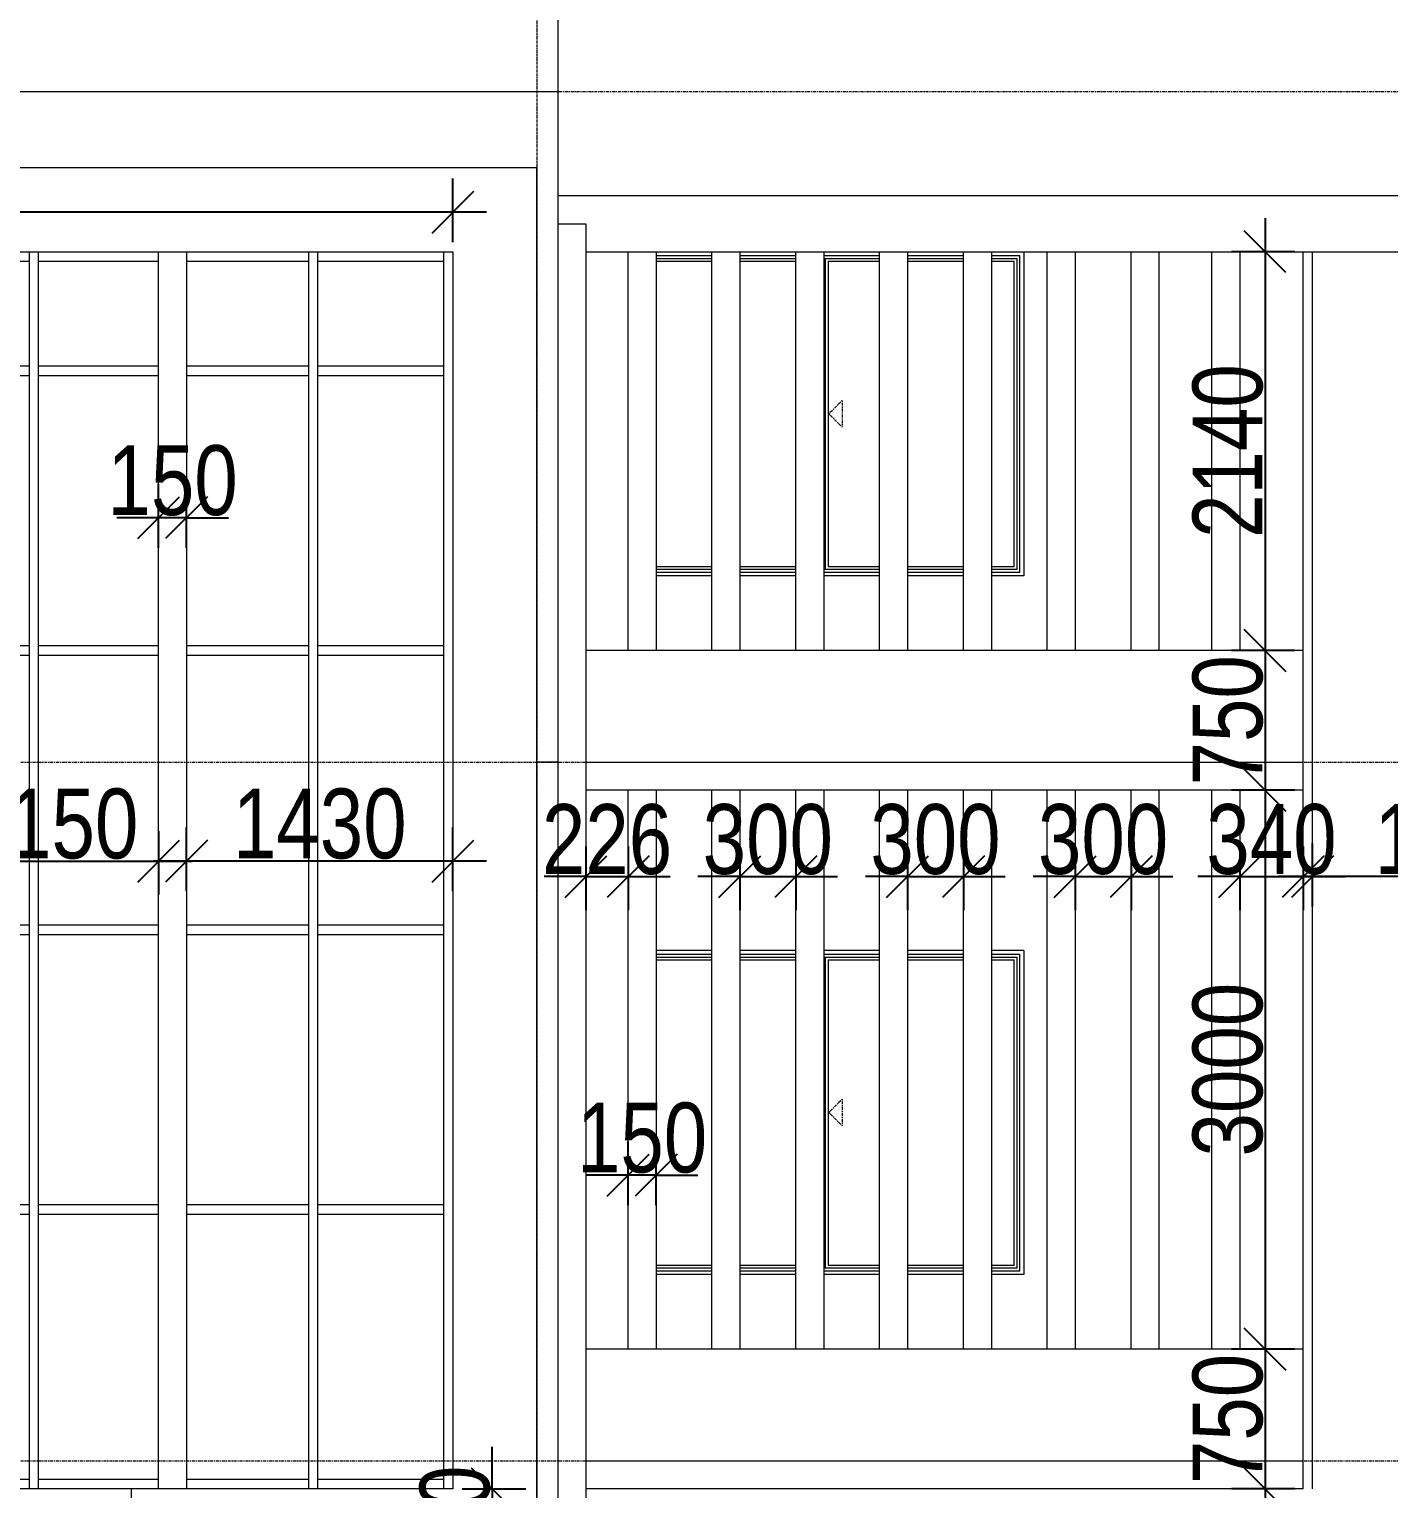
# Model space of a CAD drawing. Header units: millimetres. Extents: x -35190 to 411743, y -233114 to 23872.
# Drawn here: x 91686 to 98985, y -160157 to -152323 of the extents above; entities that cross this region are included whole.
import ezdxf

# ---------------------------------------------------------------- set-up
doc = ezdxf.new("R2010")
doc.units = ezdxf.units.MM
doc.linetypes.add('Centre', pattern=[31.75, 6.35, -4.7625, 15.875, -4.7625])
doc.linetypes.add('Grid Line', pattern=[22.225, 12.7, -3.175, 3.175, -3.175])
for name, color, linetype, lineweight in [('A-ANNO-DIMS', 211, 'Continuous', 9), ('A-DETL-THIN', 151, 'Continuous', 18), ('A-FLOR', 192, 'Continuous', 18), ('A-FLOR-LEVL', 51, 'Continuous', 18), ('A-GLAZ', 151, 'Continuous', 18), ('A-GLAZ-CWMG', 51, 'Continuous', 18), ('A-WALL', 113, 'Continuous', 18), ('Q-CASE', 31, 'Continuous', 18), ('S-GRID', 1, 'Continuous', 9)]:
    doc.layers.add(name, color=color, linetype=linetype, lineweight=lineweight)
doc.styles.add('Arial_3', font='arial.ttf', dxfattribs={"width": 0.8, "height": 375})
doc.dimstyles.new('main_4_5mm', dxfattribs={"dimscale": 304.8, "dimtxt": 382.597275, "dimasz": 0.738189, "dimexe": 0.590551, "dimexo": 0.0625, "dimgap": 0.024606, "dimtad": 1, "dimdec": 0, "dimzin": 0, "dimdsep": 46, "dimtxsty": 'Arial_3', "dimblk1": 'OBLIQUE', "dimblk2": 'OBLIQUE', "dimsah": 1, "dimcen": 0.09, "dimdle": 0.590551, "dimazin": 0, "dimtfac": 1, "dimtdec": 4, "dimtix": 1, "dimtmove": 0, "dimatfit": 3, "dimfxl": 0.590551, "dimfxlon": 1, "dimtvp": 1, "dimtolj": 1, "dimtzin": 0, "dimarcsym": 2})

# ---------------------------------------------------------------- blocks, each defined once
blk = doc.blocks.new('Sliding - 2L - SL2_1 X 1_8-V10-South')
at = {"layer": 'A-GLAZ'}
for p, q in [((23100.2, 6940), (22800.2, 6940)), ((22800.2, 6920), (23100.2, 6920)), ((22800.2, 6904), (23100.2, 6904)), ((23550.2, 6940), (23250.2, 6940)), ((23250.2, 6920), (23550.2, 6920)), ((23250.2, 6904), (23550.2, 6904)), ((24000.2, 6940), (23700.2, 6940)), ((23700.2, 6920), (24000.2, 6920)), ((23700.2, 6904), (24000.2, 6904)), ((23708.9, 5236), (23708.9, 6904)), ((24450.2, 6940), (24150.2, 6940)), ((24150.2, 6920), (24450.2, 6920)), ((24150.2, 6904), (24450.2, 6904)), ((24773.9, 6940), (24600.2, 6940)), ((24600.2, 6920), (24753.9, 6920)), ((24600.2, 6904), (24737.9, 6904)), ((24737.9, 5236), (24737.9, 6904)), ((24753.9, 5220), (24753.9, 6920)), ((24773.9, 6940), (24773.9, 5200)), ((22800.2, 6888.9), (23100.2, 6888.9)), ((23250.2, 6888.9), (23550.2, 6888.9)), ((23700.2, 6888.9), (23708.8, 6888.9)), ((23708.8, 5251.1), (23708.8, 6888.9)), ((23723.9, 6889), (23723.9, 5251)), ((23723.9, 6889), (24000.2, 6889)), ((24150.2, 6889), (24450.2, 6889)), ((24600.2, 6889), (24722.9, 6889)), ((24722.9, 5251), (24722.9, 6889)), ((22800.2, 5251.1), (23100.2, 5251.1)), ((23250.2, 5251.1), (23550.2, 5251.1)), ((23700.2, 5251.1), (23708.8, 5251.1)), ((23723.9, 5251), (24000.2, 5251)), ((24150.2, 5251), (24450.2, 5251)), ((24600.2, 5251), (24722.9, 5251)), ((22800.2, 5236), (23100.2, 5236)), ((22800.2, 5220), (23100.2, 5220)), ((23100.2, 5200), (22800.2, 5200)), ((23250.2, 5236), (23550.2, 5236)), ((23250.2, 5220), (23550.2, 5220)), ((23550.2, 5200), (23250.2, 5200)), ((23700.2, 5236), (24000.2, 5236)), ((23700.2, 5220), (24000.2, 5220)), ((24000.2, 5200), (23700.2, 5200)), ((24150.2, 5236), (24450.2, 5236)), ((24150.2, 5220), (24450.2, 5220)), ((24450.2, 5200), (24150.2, 5200)), ((24600.2, 5236), (24737.9, 5236)), ((24600.2, 5220), (24753.9, 5220)), ((24773.9, 5200), (24600.2, 5200))]:
    blk.add_line(p, q, dxfattribs=at)
at = {"layer": 'A-GLAZ', "linetype": 'Centre'}
for p, q in [((23727.7, 6070), (23798.4, 6140.7)), ((23798.4, 6140.7), (23798.4, 5999.3)), ((23727.7, 6070), (23798.4, 5999.3))]:
    blk.add_line(p, q, dxfattribs=at)
blk = doc.blocks.new('Sliding - 2L - SL2_1 X 1_8-V14-South')
at = {"layer": 'A-GLAZ'}
for p, q in [((22800.2, 10670), (23100.2, 10670)), ((23250.2, 10670), (23550.2, 10670)), ((23700.2, 10670), (24000.2, 10670)), ((24150.2, 10670), (24450.2, 10670)), ((24600.2, 10670), (24753.9, 10670)), ((24753.9, 8970), (24753.9, 10670)), ((24773.9, 10690), (24773.9, 8950)), ((22800.2, 10654), (23100.2, 10654)), ((22800.2, 10638.9), (23100.2, 10638.9)), ((23250.2, 10654), (23550.2, 10654)), ((23250.2, 10638.9), (23550.2, 10638.9)), ((23700.2, 10654), (24000.2, 10654)), ((23700.2, 10638.9), (23708.8, 10638.9)), ((23708.8, 9001.1), (23708.8, 10638.9)), ((23708.9, 8986), (23708.9, 10654)), ((23723.9, 10639), (23723.9, 9001)), ((23723.9, 10639), (24000.2, 10639)), ((24150.2, 10654), (24450.2, 10654)), ((24150.2, 10639), (24450.2, 10639)), ((24600.2, 10654), (24737.9, 10654)), ((24600.2, 10639), (24722.9, 10639)), ((24722.9, 9001), (24722.9, 10639)), ((24737.9, 8986), (24737.9, 10654)), ((22800.2, 9001.1), (23100.2, 9001.1)), ((22800.2, 8986), (23100.2, 8986)), ((22800.2, 8970), (23100.2, 8970)), ((23100.2, 8950), (22800.2, 8950)), ((23250.2, 9001.1), (23550.2, 9001.1)), ((23250.2, 8986), (23550.2, 8986)), ((23250.2, 8970), (23550.2, 8970)), ((23550.2, 8950), (23250.2, 8950)), ((23700.2, 9001.1), (23708.8, 9001.1)), ((23700.2, 8986), (24000.2, 8986)), ((23700.2, 8970), (24000.2, 8970)), ((24000.2, 8950), (23700.2, 8950)), ((23723.9, 9001), (24000.2, 9001)), ((24150.2, 9001), (24450.2, 9001)), ((24150.2, 8986), (24450.2, 8986)), ((24150.2, 8970), (24450.2, 8970)), ((24450.2, 8950), (24150.2, 8950)), ((24600.2, 9001), (24722.9, 9001)), ((24600.2, 8986), (24737.9, 8986)), ((24600.2, 8970), (24753.9, 8970)), ((24773.9, 8950), (24600.2, 8950))]:
    blk.add_line(p, q, dxfattribs=at)
at = {"layer": 'A-GLAZ', "linetype": 'Centre'}
for p, q in [((23727.7, 9820), (23798.4, 9890.7)), ((23798.4, 9890.7), (23798.4, 9749.3)), ((23727.7, 9820), (23798.4, 9749.3))]:
    blk.add_line(p, q, dxfattribs=at)
blk = doc.blocks.new('Casework 1 - Casework 1-478824-South')
at = {"layer": 'Q-CASE'}
for p, q in [((31723.9, 10990), (22273.9, 10990)), ((22273.9, 10840), (22423.9, 10840)), ((22423.9, 10840), (22423.9, 1300)), ((22423.9, 10690), (31723.9, 10690)), ((26273.9, 4050), (26273.9, 10690)), ((26323.9, 4050), (26323.9, 10690))]:
    blk.add_line(p, q, dxfattribs=at)
blk = doc.blocks.new('Rectangular Mullion - 50 x 150mm-723600-South')
at = {"layer": 'A-GLAZ-CWMG'}
for p, q in [((-8157.3, 3800), (-8157.3, 3850)), ((-7482.3, 3850), (-7482.3, 3800)), ((-8157.3, 3800), (-7482.3, 3800))]:
    blk.add_line(p, q, dxfattribs=at)
blk = doc.blocks.new('Rectangular Mullion - 50 x 150mm-725073-South')
at = {"layer": 'A-GLAZ-CWMG'}
blk.add_line((-7482.3, 2950), (-7482.3, 1450), dxfattribs=at)
blk = doc.blocks.new('Casework 2 - Casework 2-644764-South')
at = {"layer": 'Q-CASE'}
for p, q in [((22159.9, 11140), (9709.9, 11140)), ((22159.9, 3600), (22159.9, 11140)), ((9709.9, 10690), (21709.9, 10690)), ((21709.9, 10690), (21709.9, 4050)), ((19984.9, 4050), (8884.9, 4050)), ((19984.9, 3950), (19984.9, 4050)), ((21709.9, 4050), (19984.9, 4050))]:
    blk.add_line(p, q, dxfattribs=at)
blk = doc.blocks.new('Rectangular Mullion - 50 x 150mm-725092-South')
at = {"layer": 'A-GLAZ-CWMG'}
blk.add_line((-7482.3, 7200), (-7482.3, 5700), dxfattribs=at)
blk = doc.blocks.new('Rectangular Mullion - 50 x 150mm-725026-South')
at = {"layer": 'A-GLAZ-CWMG'}
blk.add_line((21659.9, 10690), (21659.9, 10050), dxfattribs=at)
blk = doc.blocks.new('Rectangular Mullion - 50 x 150mm-V42-South')
at = {"layer": 'A-GLAZ-CWMG'}
for p, q in [((18734.9, 10640), (18734.9, 10690)), ((19434.9, 10690), (19434.9, 10640)), ((18734.9, 10640), (18829.9, 10640)), ((18979.9, 10640), (19434.9, 10640))]:
    blk.add_line(p, q, dxfattribs=at)
blk = doc.blocks.new('Rectangular Mullion - 50 x 150mm-V43-South')
at = {"layer": 'A-GLAZ-CWMG'}
for q in [(19484.9, 10690), (20129.9, 10640)]:
    blk.add_line((19484.9, 10640), q, dxfattribs=at)
blk = doc.blocks.new('Rectangular Mullion - 50 x 150mm-V44-South')
at = {"layer": 'A-GLAZ-CWMG'}
for p in [(20934.9, 10690), (20279.9, 10640)]:
    blk.add_line(p, (20934.9, 10640), dxfattribs=at)
blk = doc.blocks.new('Rectangular Mullion - 50 x 150mm-V46-South')
at = {"layer": 'A-GLAZ-CWMG'}
for p, q in [((18734.9, 4050), (18734.9, 4100)), ((18829.9, 4100), (18734.9, 4100)), ((19434.9, 4100), (18979.9, 4100)), ((19434.9, 4100), (19434.9, 4050))]:
    blk.add_line(p, q, dxfattribs=at)
blk = doc.blocks.new('Rectangular Mullion - 50 x 150mm-V47-South')
at = {"layer": 'A-GLAZ-CWMG'}
for p in [(19484.9, 4050), (20129.9, 4100)]:
    blk.add_line(p, (19484.9, 4100), dxfattribs=at)
blk = doc.blocks.new('Rectangular Mullion - 50 x 150mm-V48-South')
at = {"layer": 'A-GLAZ-CWMG'}
for q in [(20279.9, 4100), (20934.9, 4050)]:
    blk.add_line((20934.9, 4100), q, dxfattribs=at)
blk = doc.blocks.new('Rectangular Mullion - 50 x 150mm-723601-South')
at = {"layer": 'A-GLAZ-CWMG'}
for p, q in [((-8882.3, 1450), (-8882.3, 1500)), ((-8207.3, 1500), (-8882.3, 1500)), ((-8207.3, 1500), (-8207.3, 1450))]:
    blk.add_line(p, q, dxfattribs=at)
blk = doc.blocks.new('Rectangular Mullion - 50 x 150mm-V51-South')
at = {"layer": 'A-GLAZ-CWMG'}
for p, q in [((18734.9, 5525), (18734.9, 5575)), ((18829.9, 5575), (18734.9, 5575)), ((19434.9, 5575), (18979.9, 5575)), ((19434.9, 5575), (19434.9, 5525)), ((18734.9, 5525), (18829.9, 5525)), ((18979.9, 5525), (19434.9, 5525))]:
    blk.add_line(p, q, dxfattribs=at)
blk = doc.blocks.new('Rectangular Mullion - 50 x 150mm-V52-South')
at = {"layer": 'A-GLAZ-CWMG'}
for p, q in [((19484.9, 5525), (19484.9, 5575)), ((20129.9, 5575), (19484.9, 5575)), ((19484.9, 5525), (20129.9, 5525))]:
    blk.add_line(p, q, dxfattribs=at)
blk = doc.blocks.new('Rectangular Mullion - 50 x 150mm-V53-South')
at = {"layer": 'A-GLAZ-CWMG'}
for p, q in [((20934.9, 5575), (20279.9, 5575)), ((20934.9, 5575), (20934.9, 5525)), ((20279.9, 5525), (20934.9, 5525))]:
    blk.add_line(p, q, dxfattribs=at)
blk = doc.blocks.new('Rectangular Mullion - 50 x 150mm-723605-South')
at = {"layer": 'A-GLAZ-CWMG'}
for p, q in [((-8882.3, 5675), (-8882.3, 5725)), ((-8207.3, 5725), (-8882.3, 5725)), ((-8207.3, 5725), (-8207.3, 5675)), ((-8882.3, 5675), (-8207.3, 5675))]:
    blk.add_line(p, q, dxfattribs=at)
blk = doc.blocks.new('Rectangular Mullion - 50 x 150mm-V19-South')
at = {"layer": 'A-GLAZ-CWMG'}
for p, q in [((17363.9, 2950), (17363.9, 1450)), ((17413.9, 1450), (17413.9, 2950))]:
    blk.add_line(p, q, dxfattribs=at)
blk = doc.blocks.new('Rectangular Mullion - 50 x 150mm-725086-South')
at = {"layer": 'A-GLAZ-CWMG'}
for p, q in [((10434.9, 7050), (10434.9, 5550)), ((10484.9, 5550), (10484.9, 7050))]:
    blk.add_line(p, q, dxfattribs=at)
blk = doc.blocks.new('Rectangular Mullion - 50 x 150mm-725022-South')
at = {"layer": 'A-GLAZ-CWMG'}
for p, q in [((10434.9, 10690), (10434.9, 10050)), ((10484.9, 10050), (10484.9, 10690))]:
    blk.add_line(p, q, dxfattribs=at)
blk = doc.blocks.new('_Oblique')
at = {"color": 0, "linetype": 'ByBlock', "lineweight": -2}
blk.add_line((-0.5, -0.5), (0.5, 0.5), dxfattribs=at)
blk = doc.blocks.new('*D2232')
at = {"layer": 'A-ANNO-DIMS', "color": 0, "lineweight": -2, "transparency": 16777216}
for p, q in [((98574.9, -157032.3), (98574.9, -156691.3)), ((100174.9, -157032.3), (100174.9, -156691.3)), ((100354.9, -156871.3), (98394.9, -156871.3))]:
    blk.add_line(p, q, dxfattribs=at)
at = {"layer": 'Defpoints', "color": 0, "transparency": 16777216}
for p in [(98574.9, -156871.3), (98574.9, -157051.3), (100174.9, -157051.3)]:
    blk.add_point(p, dxfattribs=at)
at = {"layer": 'A-ANNO-DIMS', "color": 0, "lineweight": -2, "transparency": 16777216, "xscale": 224.9999999999999, "yscale": 224.9999999999999, "zscale": 224.9999999999999, "rotation": 180}
blk.add_blockref('_Oblique', (98574.9, -156871.3), dxfattribs=at)
at = {"layer": 'A-ANNO-DIMS', "color": 0, "lineweight": -2, "transparency": 16777216, "xscale": 224.9999999999999, "yscale": 224.9999999999999, "zscale": 224.9999999999999}
blk.add_blockref('_Oblique', (100174.9, -156871.3), dxfattribs=at)
at = {"layer": 'A-ANNO-DIMS', "color": 0, "transparency": 16777216, "insert": (99374.9, -156672.4), "char_height": 375, "width": 991.692, "attachment_point": 5, "style": 'Arial_3'}
blk.add_mtext('\\A1;1600', dxfattribs=at)
blk = doc.blocks.new('*D2233')
at = {"layer": 'A-ANNO-DIMS', "color": 0, "lineweight": -2, "transparency": 16777216}
for p, q in [((98320.3, -156227.1), (98320.3, -159587.1)), ((98481.2, -156407.1), (98140.3, -156407.1)), ((98481.2, -159407.1), (98140.3, -159407.1))]:
    blk.add_line(p, q, dxfattribs=at)
at = {"layer": 'Defpoints', "color": 0, "transparency": 16777216}
for p in [(98500.3, -156407.1), (98320.3, -159407.1), (98500.3, -159407.1)]:
    blk.add_point(p, dxfattribs=at)
at = {"layer": 'A-ANNO-DIMS', "color": 0, "lineweight": -2, "transparency": 16777216, "xscale": 224.9999999999999, "yscale": 224.9999999999999, "zscale": 224.9999999999999}
for p, rotation in [((98320.3, -156407.1), 90), ((98320.3, -159407.1), 270)]:
    blk.add_blockref('_Oblique', p, dxfattribs=dict(at, rotation=rotation))
at = {"layer": 'A-ANNO-DIMS', "color": 0, "transparency": 16777216, "insert": (98121.2, -157907.1), "char_height": 375, "width": 991.692, "attachment_point": 5, "rotation": 90, "style": 'Arial_3'}
blk.add_mtext('\\A1;3000', dxfattribs=at)
blk = doc.blocks.new('*D2234')
at = {"layer": 'A-ANNO-DIMS', "color": 0, "lineweight": -2, "transparency": 16777216}
for p, q in [((98320.3, -153337.1), (98320.3, -155837.1)), ((98481.2, -153517.1), (98140.3, -153517.1)), ((98481.2, -155657.1), (98140.3, -155657.1))]:
    blk.add_line(p, q, dxfattribs=at)
at = {"layer": 'Defpoints', "color": 0, "transparency": 16777216}
for p in [(98500.3, -153517.1), (98320.3, -155657.1), (98500.3, -155657.1)]:
    blk.add_point(p, dxfattribs=at)
at = {"layer": 'A-ANNO-DIMS', "color": 0, "lineweight": -2, "transparency": 16777216, "xscale": 224.9999999999999, "yscale": 224.9999999999999, "zscale": 224.9999999999999}
for p, rotation in [((98320.3, -153517.1), 90), ((98320.3, -155657.1), 270)]:
    blk.add_blockref('_Oblique', p, dxfattribs=dict(at, rotation=rotation))
at = {"layer": 'A-ANNO-DIMS', "color": 0, "transparency": 16777216, "insert": (98121.3, -154587.1), "char_height": 375, "width": 991.692, "attachment_point": 5, "rotation": 90, "style": 'Arial_3'}
blk.add_mtext('\\A1;2140', dxfattribs=at)
blk = doc.blocks.new('*D2242')
at = {"layer": 'A-ANNO-DIMS', "color": 0, "lineweight": -2, "transparency": 16777216}
for p, q in [((98320.3, -155477.1), (98320.3, -156587.1)), ((98481.2, -155657.1), (98140.3, -155657.1)), ((98481.2, -156407.1), (98140.3, -156407.1))]:
    blk.add_line(p, q, dxfattribs=at)
at = {"layer": 'Defpoints', "color": 0, "transparency": 16777216}
for p in [(98500.3, -155657.1), (98320.3, -156407.1), (98500.3, -156407.1)]:
    blk.add_point(p, dxfattribs=at)
at = {"layer": 'A-ANNO-DIMS', "color": 0, "lineweight": -2, "transparency": 16777216, "xscale": 224.9999999999999, "yscale": 224.9999999999999, "zscale": 224.9999999999999}
for p, rotation in [((98320.3, -155657.1), 90), ((98320.3, -156407.1), 270)]:
    blk.add_blockref('_Oblique', p, dxfattribs=dict(at, rotation=rotation))
at = {"layer": 'A-ANNO-DIMS', "color": 0, "transparency": 16777216, "insert": (98121.3, -156032.1), "char_height": 375, "width": 743.769, "attachment_point": 5, "rotation": 90, "style": 'Arial_3'}
blk.add_mtext('\\A1;750', dxfattribs=at)
blk = doc.blocks.new('*D2243')
at = {"layer": 'A-ANNO-DIMS', "color": 0, "lineweight": -2, "transparency": 16777216}
for p, q in [((98320.3, -159227.1), (98320.3, -160337.1)), ((98481.2, -159407.1), (98140.3, -159407.1)), ((98481.2, -160157.1), (98140.3, -160157.1))]:
    blk.add_line(p, q, dxfattribs=at)
at = {"layer": 'Defpoints', "color": 0, "transparency": 16777216}
for p in [(98500.3, -159407.1), (98320.3, -160157.1), (98500.3, -160157.1)]:
    blk.add_point(p, dxfattribs=at)
at = {"layer": 'A-ANNO-DIMS', "color": 0, "lineweight": -2, "transparency": 16777216, "xscale": 224.9999999999999, "yscale": 224.9999999999999, "zscale": 224.9999999999999}
for p, rotation in [((98320.3, -159407.1), 90), ((98320.3, -160157.1), 270)]:
    blk.add_blockref('_Oblique', p, dxfattribs=dict(at, rotation=rotation))
at = {"layer": 'A-ANNO-DIMS', "color": 0, "transparency": 16777216, "insert": (98121.3, -159782.1), "char_height": 375, "width": 743.769, "attachment_point": 5, "rotation": 90, "style": 'Arial_3'}
blk.add_mtext('\\A1;750', dxfattribs=at)
blk = doc.blocks.new('*D2244')
at = {"layer": 'A-ANNO-DIMS', "color": 0, "lineweight": -2, "transparency": 16777216}
for p, q in [((98184.5, -156710.4), (98184.5, -157051.3)), ((98524.9, -156710.4), (98524.9, -157051.3)), ((98184.5, -156871.3), (97959.5, -156871.3)), ((98184.5, -156871.3), (98524.9, -156871.3)), ((98524.9, -156871.3), (98749.9, -156871.3))]:
    blk.add_line(p, q, dxfattribs=at)
at = {"layer": 'Defpoints', "color": 0, "transparency": 16777216}
for p in [(98184.5, -156691.3), (98524.9, -156691.3), (98524.9, -156871.3)]:
    blk.add_point(p, dxfattribs=at)
at = {"layer": 'A-ANNO-DIMS', "color": 0, "lineweight": -2, "transparency": 16777216, "xscale": 224.9999999999999, "yscale": 224.9999999999999, "zscale": 224.9999999999999}
blk.add_blockref('_Oblique', (98184.5, -156871.3), dxfattribs=at)
at = {"layer": 'A-ANNO-DIMS', "color": 0, "lineweight": -2, "transparency": 16777216, "xscale": 224.9999999999999, "yscale": 224.9999999999999, "zscale": 224.9999999999999, "rotation": 180}
blk.add_blockref('_Oblique', (98524.9, -156871.3), dxfattribs=at)
at = {"layer": 'A-ANNO-DIMS', "color": 0, "transparency": 16777216, "insert": (98354.7, -156672.2), "char_height": 375, "width": 743.769, "attachment_point": 5, "style": 'Arial_3'}
blk.add_mtext('\\A1;340', dxfattribs=at)
blk = doc.blocks.new('*D2245')
at = {"layer": 'A-ANNO-DIMS', "color": 0, "lineweight": -2, "transparency": 16777216}
for p, q in [((97301.1, -156710.4), (97301.1, -157051.3)), ((97601.1, -156710.4), (97601.1, -157051.3)), ((97301.1, -156871.3), (97076.1, -156871.3)), ((97301.1, -156871.3), (97601.1, -156871.3)), ((97601.1, -156871.3), (97826.1, -156871.3))]:
    blk.add_line(p, q, dxfattribs=at)
at = {"layer": 'Defpoints', "color": 0, "transparency": 16777216}
for p in [(97301.1, -156691.3), (97601.1, -156691.3), (97601.1, -156871.3)]:
    blk.add_point(p, dxfattribs=at)
at = {"layer": 'A-ANNO-DIMS', "color": 0, "lineweight": -2, "transparency": 16777216, "xscale": 224.9999999999999, "yscale": 224.9999999999999, "zscale": 224.9999999999999}
blk.add_blockref('_Oblique', (97301.1, -156871.3), dxfattribs=at)
at = {"layer": 'A-ANNO-DIMS', "color": 0, "lineweight": -2, "transparency": 16777216, "xscale": 224.9999999999999, "yscale": 224.9999999999999, "zscale": 224.9999999999999, "rotation": 180}
blk.add_blockref('_Oblique', (97601.1, -156871.3), dxfattribs=at)
at = {"layer": 'A-ANNO-DIMS', "color": 0, "transparency": 16777216, "insert": (97451.1, -156672.2), "char_height": 375, "width": 743.769, "attachment_point": 5, "style": 'Arial_3'}
blk.add_mtext('\\A1;300', dxfattribs=at)
blk = doc.blocks.new('*D2246')
at = {"layer": 'A-ANNO-DIMS', "color": 0, "lineweight": -2, "transparency": 16777216}
for p, q in [((96401.1, -156710.4), (96401.1, -157051.3)), ((96701.1, -156710.4), (96701.1, -157051.3)), ((96401.1, -156871.3), (96176.1, -156871.3)), ((96401.1, -156871.3), (96701.1, -156871.3)), ((96701.1, -156871.3), (96926.1, -156871.3))]:
    blk.add_line(p, q, dxfattribs=at)
at = {"layer": 'Defpoints', "color": 0, "transparency": 16777216}
for p in [(96401.1, -156691.3), (96701.1, -156691.3), (96701.1, -156871.3)]:
    blk.add_point(p, dxfattribs=at)
at = {"layer": 'A-ANNO-DIMS', "color": 0, "lineweight": -2, "transparency": 16777216, "xscale": 224.9999999999999, "yscale": 224.9999999999999, "zscale": 224.9999999999999}
blk.add_blockref('_Oblique', (96401.1, -156871.3), dxfattribs=at)
at = {"layer": 'A-ANNO-DIMS', "color": 0, "lineweight": -2, "transparency": 16777216, "xscale": 224.9999999999999, "yscale": 224.9999999999999, "zscale": 224.9999999999999, "rotation": 180}
blk.add_blockref('_Oblique', (96701.1, -156871.3), dxfattribs=at)
at = {"layer": 'A-ANNO-DIMS', "color": 0, "transparency": 16777216, "insert": (96551.1, -156672.2), "char_height": 375, "width": 743.769, "attachment_point": 5, "style": 'Arial_3'}
blk.add_mtext('\\A1;300', dxfattribs=at)
blk = doc.blocks.new('*D2247')
at = {"layer": 'A-ANNO-DIMS', "color": 0, "lineweight": -2, "transparency": 16777216}
for p, q in [((95501.1, -156710.4), (95501.1, -157051.3)), ((95801.1, -156710.4), (95801.1, -157051.3)), ((95501.1, -156871.3), (95276.1, -156871.3)), ((95501.1, -156871.3), (95801.1, -156871.3)), ((95801.1, -156871.3), (96026.1, -156871.3))]:
    blk.add_line(p, q, dxfattribs=at)
at = {"layer": 'Defpoints', "color": 0, "transparency": 16777216}
for p in [(95501.1, -156691.3), (95801.1, -156691.3), (95801.1, -156871.3)]:
    blk.add_point(p, dxfattribs=at)
at = {"layer": 'A-ANNO-DIMS', "color": 0, "lineweight": -2, "transparency": 16777216, "xscale": 224.9999999999999, "yscale": 224.9999999999999, "zscale": 224.9999999999999}
blk.add_blockref('_Oblique', (95501.1, -156871.3), dxfattribs=at)
at = {"layer": 'A-ANNO-DIMS', "color": 0, "lineweight": -2, "transparency": 16777216, "xscale": 224.9999999999999, "yscale": 224.9999999999999, "zscale": 224.9999999999999, "rotation": 180}
blk.add_blockref('_Oblique', (95801.1, -156871.3), dxfattribs=at)
at = {"layer": 'A-ANNO-DIMS', "color": 0, "transparency": 16777216, "insert": (95651.1, -156672.2), "char_height": 375, "width": 743.769, "attachment_point": 5, "style": 'Arial_3'}
blk.add_mtext('\\A1;300', dxfattribs=at)
blk = doc.blocks.new('*D2248')
at = {"layer": 'A-ANNO-DIMS', "color": 0, "lineweight": -2, "transparency": 16777216}
for p, q in [((94674.9, -156710.4), (94674.9, -157051.3)), ((94901.1, -156710.4), (94901.1, -157051.3)), ((94674.9, -156871.3), (94449.9, -156871.3)), ((94674.9, -156871.3), (94901.1, -156871.3)), ((94901.1, -156871.3), (95126.1, -156871.3))]:
    blk.add_line(p, q, dxfattribs=at)
at = {"layer": 'Defpoints', "color": 0, "transparency": 16777216}
for p in [(94674.9, -156691.3), (94901.1, -156691.3), (94901.1, -156871.3)]:
    blk.add_point(p, dxfattribs=at)
at = {"layer": 'A-ANNO-DIMS', "color": 0, "lineweight": -2, "transparency": 16777216, "xscale": 224.9999999999999, "yscale": 224.9999999999999, "zscale": 224.9999999999999}
blk.add_blockref('_Oblique', (94674.9, -156871.3), dxfattribs=at)
at = {"layer": 'A-ANNO-DIMS', "color": 0, "lineweight": -2, "transparency": 16777216, "xscale": 224.9999999999999, "yscale": 224.9999999999999, "zscale": 224.9999999999999, "rotation": 180}
blk.add_blockref('_Oblique', (94901.1, -156871.3), dxfattribs=at)
at = {"layer": 'A-ANNO-DIMS', "color": 0, "transparency": 16777216, "insert": (94788, -156672.4), "char_height": 375, "width": 743.769, "attachment_point": 5, "style": 'Arial_3'}
blk.add_mtext('\\A1;226', dxfattribs=at)
blk = doc.blocks.new('*D2249')
at = {"layer": 'A-ANNO-DIMS', "color": 0, "lineweight": -2, "transparency": 16777216}
for p, q in [((94901.1, -158634.1), (94901.1, -158293.1)), ((95051.1, -158634.1), (95051.1, -158293.1)), ((94901.1, -158473.1), (94676.1, -158473.1)), ((95051.1, -158473.1), (94901.1, -158473.1)), ((95051.1, -158473.1), (95276.1, -158473.1))]:
    blk.add_line(p, q, dxfattribs=at)
at = {"layer": 'Defpoints', "color": 0, "transparency": 16777216}
for p in [(94901.1, -158473.1), (94901.1, -158653.1), (95051.1, -158653.1)]:
    blk.add_point(p, dxfattribs=at)
at = {"layer": 'A-ANNO-DIMS', "color": 0, "lineweight": -2, "transparency": 16777216, "xscale": 224.9999999999999, "yscale": 224.9999999999999, "zscale": 224.9999999999999}
blk.add_blockref('_Oblique', (94901.1, -158473.1), dxfattribs=at)
at = {"layer": 'A-ANNO-DIMS', "color": 0, "lineweight": -2, "transparency": 16777216, "xscale": 224.9999999999999, "yscale": 224.9999999999999, "zscale": 224.9999999999999, "rotation": 180}
blk.add_blockref('_Oblique', (95051.1, -158473.1), dxfattribs=at)
at = {"layer": 'A-ANNO-DIMS', "color": 0, "transparency": 16777216, "insert": (94976.1, -158274.2), "char_height": 375, "width": 743.769, "attachment_point": 5, "style": 'Arial_3'}
blk.add_mtext('\\A1;150', dxfattribs=at)
blk = doc.blocks.new('*D2250')
at = {"layer": 'A-ANNO-DIMS', "color": 0, "lineweight": -2, "transparency": 16777216}
for p, q in [((81960.9, -153465.6), (81960.9, -153124.6)), ((93960.9, -153465.6), (93960.9, -153124.6)), ((94140.9, -153304.6), (81780.9, -153304.6))]:
    blk.add_line(p, q, dxfattribs=at)
at = {"layer": 'Defpoints', "color": 0, "transparency": 16777216}
for p in [(81960.9, -153304.6), (81960.9, -153484.6), (93960.9, -153484.6)]:
    blk.add_point(p, dxfattribs=at)
at = {"layer": 'A-ANNO-DIMS', "color": 0, "lineweight": -2, "transparency": 16777216, "xscale": 224.9999999999999, "yscale": 224.9999999999999, "zscale": 224.9999999999999, "rotation": 180}
blk.add_blockref('_Oblique', (81960.9, -153304.6), dxfattribs=at)
at = {"layer": 'A-ANNO-DIMS', "color": 0, "lineweight": -2, "transparency": 16777216, "xscale": 224.9999999999999, "yscale": 224.9999999999999, "zscale": 224.9999999999999}
blk.add_blockref('_Oblique', (93960.9, -153304.6), dxfattribs=at)
at = {"layer": 'A-ANNO-DIMS', "color": 0, "transparency": 16777216, "insert": (87960.9, -153105.6), "char_height": 375, "width": 1239.615, "attachment_point": 5, "style": 'Arial_3'}
blk.add_mtext('\\A1;12000', dxfattribs=at)
blk = doc.blocks.new('*D2251')
at = {"layer": 'A-ANNO-DIMS', "color": 0, "lineweight": -2, "transparency": 16777216}
for p, q in [((92380.9, -155105.8), (92380.9, -154764.8)), ((92530.9, -155105.8), (92530.9, -154764.8)), ((92380.9, -154944.8), (92155.9, -154944.8)), ((92530.9, -154944.8), (92380.9, -154944.8)), ((92530.9, -154944.8), (92755.9, -154944.8))]:
    blk.add_line(p, q, dxfattribs=at)
at = {"layer": 'Defpoints', "color": 0, "transparency": 16777216}
for p in [(92380.9, -154944.8), (92380.9, -155124.8), (92530.9, -155124.8)]:
    blk.add_point(p, dxfattribs=at)
at = {"layer": 'A-ANNO-DIMS', "color": 0, "lineweight": -2, "transparency": 16777216, "xscale": 224.9999999999999, "yscale": 224.9999999999999, "zscale": 224.9999999999999}
blk.add_blockref('_Oblique', (92380.9, -154944.8), dxfattribs=at)
at = {"layer": 'A-ANNO-DIMS', "color": 0, "lineweight": -2, "transparency": 16777216, "xscale": 224.9999999999999, "yscale": 224.9999999999999, "zscale": 224.9999999999999, "rotation": 180}
blk.add_blockref('_Oblique', (92530.9, -154944.8), dxfattribs=at)
at = {"layer": 'A-ANNO-DIMS', "color": 0, "transparency": 16777216, "insert": (92455.9, -154745.9), "char_height": 375, "width": 743.769, "attachment_point": 5, "style": 'Arial_3'}
blk.add_mtext('\\A1;150', dxfattribs=at)
blk = doc.blocks.new('*D2260')
at = {"layer": 'A-ANNO-DIMS', "color": 0, "lineweight": -2, "transparency": 16777216}
for p, q in [((92530.9, -156948.6), (92530.9, -156607.7)), ((93960.9, -156948.6), (93960.9, -156607.7)), ((94140.9, -156787.7), (92350.9, -156787.7))]:
    blk.add_line(p, q, dxfattribs=at)
at = {"layer": 'Defpoints', "color": 0, "transparency": 16777216}
for p in [(92530.9, -156787.7), (92530.9, -156967.7), (93960.9, -156967.7)]:
    blk.add_point(p, dxfattribs=at)
at = {"layer": 'A-ANNO-DIMS', "color": 0, "lineweight": -2, "transparency": 16777216, "xscale": 224.9999999999999, "yscale": 224.9999999999999, "zscale": 224.9999999999999, "rotation": 180}
blk.add_blockref('_Oblique', (92530.9, -156787.7), dxfattribs=at)
at = {"layer": 'A-ANNO-DIMS', "color": 0, "lineweight": -2, "transparency": 16777216, "xscale": 224.9999999999999, "yscale": 224.9999999999999, "zscale": 224.9999999999999}
blk.add_blockref('_Oblique', (93960.9, -156787.7), dxfattribs=at)
at = {"layer": 'A-ANNO-DIMS', "color": 0, "transparency": 16777216, "insert": (93245.9, -156588.6), "char_height": 375, "width": 991.692, "attachment_point": 5, "style": 'Arial_3'}
blk.add_mtext('\\A1;1430', dxfattribs=at)
blk = doc.blocks.new('*D2261')
at = {"layer": 'A-ANNO-DIMS', "color": 0, "lineweight": -2, "transparency": 16777216}
for p, q in [((91230.9, -156626.7), (91230.9, -156967.7)), ((92380.9, -156626.7), (92380.9, -156967.7)), ((91050.9, -156787.7), (92560.9, -156787.7))]:
    blk.add_line(p, q, dxfattribs=at)
at = {"layer": 'Defpoints', "color": 0, "transparency": 16777216}
for p in [(91230.9, -156607.7), (92380.9, -156607.7), (92380.9, -156787.7)]:
    blk.add_point(p, dxfattribs=at)
at = {"layer": 'A-ANNO-DIMS', "color": 0, "lineweight": -2, "transparency": 16777216, "xscale": 224.9999999999999, "yscale": 224.9999999999999, "zscale": 224.9999999999999, "rotation": 180}
blk.add_blockref('_Oblique', (91230.9, -156787.7), dxfattribs=at)
at = {"layer": 'A-ANNO-DIMS', "color": 0, "lineweight": -2, "transparency": 16777216, "xscale": 224.9999999999999, "yscale": 224.9999999999999, "zscale": 224.9999999999999}
blk.add_blockref('_Oblique', (92380.9, -156787.7), dxfattribs=at)
at = {"layer": 'A-ANNO-DIMS', "color": 0, "transparency": 16777216, "insert": (91805.9, -156588.7), "char_height": 375, "width": 991.692, "attachment_point": 5, "style": 'Arial_3'}
blk.add_mtext('\\A1;1150', dxfattribs=at)
blk = doc.blocks.new('*D2270')
at = {"layer": 'A-ANNO-DIMS', "color": 0, "lineweight": -2, "transparency": 16777216}
for p, q in [((94171.3, -160157.1), (94171.3, -159932.1)), ((94010.3, -160157.1), (94351.3, -160157.1)), ((94171.3, -160157.1), (94171.3, -160607.1)), ((94332.2, -160607.1), (93991.3, -160607.1)), ((94171.3, -160607.1), (94171.3, -160832.1))]:
    blk.add_line(p, q, dxfattribs=at)
at = {"layer": 'Defpoints', "color": 0, "transparency": 16777216}
for p in [(93991.3, -160157.1), (94171.3, -160607.1), (94351.3, -160607.1)]:
    blk.add_point(p, dxfattribs=at)
at = {"layer": 'A-ANNO-DIMS', "color": 0, "lineweight": -2, "transparency": 16777216, "xscale": 224.9999999999999, "yscale": 224.9999999999999, "zscale": 224.9999999999999}
for p, rotation in [((94171.3, -160157.1), 270), ((94171.3, -160607.1), 90)]:
    blk.add_blockref('_Oblique', p, dxfattribs=dict(at, rotation=rotation))
at = {"layer": 'A-ANNO-DIMS', "color": 0, "transparency": 16777216, "insert": (93972.3, -160382.1), "char_height": 375, "width": 743.769, "attachment_point": 5, "rotation": 90, "style": 'Arial_3'}
blk.add_mtext('\\A1;450', dxfattribs=at)

msp = doc.modelspace()

# ---------------------------------------------------------------- linework, layer by layer
at = {"layer": 'A-DETL-THIN'}
msp.add_line((94524.9, -152657.1), (94524.9, -152457.1), dxfattribs=at)
at = {"layer": 'A-FLOR'}
for p, q in [((94674.9, -156257.1), (98524.9, -156257.1)), ((98524.9, -156407.1), (94674.9, -156407.1)), ((94674.9, -160007.1), (98524.9, -160007.1)), ((98524.9, -160157.1), (94674.9, -160157.1))]:
    msp.add_line(p, q, dxfattribs=at)
at = {"layer": 'A-FLOR-LEVL', "linetype": 'Centre', "lineweight": 9}
for p, q in [((55656.4, -152657.1), (118808.8, -152657.1)), ((55656.4, -156257.1), (118808.8, -156257.1)), ((55656.4, -160007.1), (118808.8, -160007.1))]:
    msp.add_line(p, q, dxfattribs=at)
at = {"layer": 'A-WALL'}
for p, q in [((94524.9, -164207.1), (94524.9, -150257.1)), ((78910.9, -152657.1), (94524.9, -152657.1)), ((92380.9, -160157.1), (92380.9, -153517.1)), ((92530.9, -153517.1), (92530.9, -160157.1)), ((94901.1, -155657.1), (94901.1, -153517.1)), ((95051.1, -153517.1), (95051.1, -155657.1)), ((95351.1, -155657.1), (95351.1, -153517.1)), ((95501.1, -153517.1), (95501.1, -155657.1)), ((95801.1, -155657.1), (95801.1, -153517.1)), ((95951.1, -153517.1), (95951.1, -155657.1)), ((96251.1, -155657.1), (96251.1, -153517.1)), ((96401.1, -153517.1), (96401.1, -155657.1)), ((96701.1, -155657.1), (96701.1, -153517.1)), ((96851.1, -153517.1), (96851.1, -155657.1)), ((97151.1, -155657.1), (97151.1, -153517.1)), ((97301.1, -153517.1), (97301.1, -155657.1)), ((97601.1, -155657.1), (97601.1, -153517.1)), ((97751.1, -153517.1), (97751.1, -155657.1)), ((98034.5, -155657.1), (98034.5, -153517.1)), ((98184.5, -153517.1), (98184.5, -155657.1)), ((98524.9, -155657.1), (94674.9, -155657.1)), ((94524.9, -156257.1), (94410.9, -156257.1)), ((94901.1, -159407.1), (94901.1, -156407.1)), ((95051.1, -156407.1), (95051.1, -159407.1)), ((95351.1, -159407.1), (95351.1, -156407.1)), ((95501.1, -156407.1), (95501.1, -159407.1)), ((95801.1, -159407.1), (95801.1, -156407.1)), ((95951.1, -156407.1), (95951.1, -159407.1)), ((96251.1, -159407.1), (96251.1, -156407.1)), ((96401.1, -156407.1), (96401.1, -159407.1)), ((96701.1, -159407.1), (96701.1, -156407.1)), ((96851.1, -156407.1), (96851.1, -159407.1)), ((97151.1, -159407.1), (97151.1, -156407.1)), ((97301.1, -156407.1), (97301.1, -159407.1)), ((97601.1, -159407.1), (97601.1, -156407.1)), ((97751.1, -156407.1), (97751.1, -159407.1)), ((98034.5, -159407.1), (98034.5, -156407.1)), ((98184.5, -156407.1), (98184.5, -159407.1)), ((98524.9, -159407.1), (94674.9, -159407.1))]:
    msp.add_line(p, q, dxfattribs=at)
at = {"layer": 'S-GRID', "linetype": 'Grid Line'}
msp.add_line((94412.4, -164511.9), (94412.4, -146078.5), dxfattribs=at)

# ---------------------------------------------------------------- block references
at = {"layer": 'A-GLAZ', "linetype": 'Centre'}
for name in ['Sliding - 2L - SL2_1 X 1_8-V14-South', 'Sliding - 2L - SL2_1 X 1_8-V10-South']:
    msp.add_blockref(name, (72251, -164207.1), dxfattribs=at)
at = {"layer": 'A-GLAZ-CWMG'}
for name, p in [('Rectangular Mullion - 50 x 150mm-V42-South', (72251, -164207.1)), ('Rectangular Mullion - 50 x 150mm-725022-South', (81251, -164207.1)), ('Rectangular Mullion - 50 x 150mm-V43-South', (72251, -164207.1)), ('Rectangular Mullion - 50 x 150mm-V44-South', (72251, -164207.1)), ('Rectangular Mullion - 50 x 150mm-725022-South', (82751, -164207.1)), ('Rectangular Mullion - 50 x 150mm-723600-South', (101393.2, -157367.1)), ('Rectangular Mullion - 50 x 150mm-725026-South', (72251, -164207.1)), ('Rectangular Mullion - 50 x 150mm-V51-South', (72251, -159707.1)), ('Rectangular Mullion - 50 x 150mm-725086-South', (81251, -161207.1)), ('Rectangular Mullion - 50 x 150mm-V52-South', (72251, -159707.1)), ('Rectangular Mullion - 50 x 150mm-V53-South', (72251, -159707.1)), ('Rectangular Mullion - 50 x 150mm-725086-South', (82751, -161207.1)), ('Rectangular Mullion - 50 x 150mm-723605-South', (102118.2, -159857.1)), ('Rectangular Mullion - 50 x 150mm-725092-South', (101393.2, -161357.1)), ('Rectangular Mullion - 50 x 150mm-V51-South', (72251, -161207.1)), ('Rectangular Mullion - 50 x 150mm-725086-South', (81251, -162707.1)), ('Rectangular Mullion - 50 x 150mm-V52-South', (72251, -161207.1)), ('Rectangular Mullion - 50 x 150mm-V53-South', (72251, -161207.1)), ('Rectangular Mullion - 50 x 150mm-725086-South', (82751, -162707.1)), ('Rectangular Mullion - 50 x 150mm-723605-South', (102118.2, -161357.1)), ('Rectangular Mullion - 50 x 150mm-725092-South', (101393.2, -162857.1)), ('Rectangular Mullion - 50 x 150mm-V51-South', (72251, -162707.1)), ('Rectangular Mullion - 50 x 150mm-V52-South', (72251, -162707.1)), ('Rectangular Mullion - 50 x 150mm-V53-South', (72251, -162707.1)), ('Rectangular Mullion - 50 x 150mm-723605-South', (102118.2, -162857.1)), ('Rectangular Mullion - 50 x 150mm-725086-South', (81251, -164207.1)), ('Rectangular Mullion - 50 x 150mm-725086-South', (82751, -164207.1)), ('Rectangular Mullion - 50 x 150mm-725092-South', (101393.2, -164357.1)), ('Rectangular Mullion - 50 x 150mm-V51-South', (72251, -164207.1)), ('Rectangular Mullion - 50 x 150mm-V52-South', (72251, -164207.1)), ('Rectangular Mullion - 50 x 150mm-V53-South', (72251, -164207.1)), ('Rectangular Mullion - 50 x 150mm-723605-South', (102118.2, -164357.1)), ('Rectangular Mullion - 50 x 150mm-V19-South', (74322, -161607.1)), ('Rectangular Mullion - 50 x 150mm-V19-South', (75822, -161607.1)), ('Rectangular Mullion - 50 x 150mm-725073-South', (101393.2, -161607.1)), ('Rectangular Mullion - 50 x 150mm-V46-South', (72251, -164207.1)), ('Rectangular Mullion - 50 x 150mm-V47-South', (72251, -164207.1)), ('Rectangular Mullion - 50 x 150mm-V48-South', (72251, -164207.1)), ('Rectangular Mullion - 50 x 150mm-723601-South', (102118.2, -161607.1))]:
    msp.add_blockref(name, p, dxfattribs=at)
at = {"layer": 'Q-CASE'}
for name in ['Casework 2 - Casework 2-644764-South', 'Casework 1 - Casework 1-478824-South']:
    msp.add_blockref(name, (72251, -164207.1), dxfattribs=at)

# ---------------------------------------------------------------- dimensions: what is measured, and where the dimension line sits
at = {"layer": 'A-ANNO-DIMS'}
for base, p1, p2, override, picture, middle in [((81960.9, -153304.6), (93960.9, -153484.6), (81960.9, -153484.6), {"dimpost": '<>', "dimfxl": 12000}, '*D2250', (87960.9, -153105.6)), ((92380.9, -154944.8), (92530.9, -155124.8), (92380.9, -155124.8), {"dimpost": '<>', "dimfxl": 150}, '*D2251', (92455.9, -154745.9)), ((92380.9, -156787.7), (91230.9, -156607.7), (92380.9, -156607.7), {"dimpost": '<>', "dimfxl": 1150}, '*D2261', (91805.9, -156588.7)), ((92530.9, -156787.7), (93960.9, -156967.7), (92530.9, -156967.7), {"dimpost": '<>', "dimfxl": 1430}, '*D2260', (93245.9, -156588.6)), ((94901.1, -156871.3), (94674.9, -156691.3), (94901.1, -156691.3), {"dimpost": '<>', "dimfxl": 226.25}, '*D2248', (94788, -156672.4)), ((95801.1, -156871.3), (95501.1, -156691.3), (95801.1, -156691.3), {"dimpost": '<>', "dimfxl": 300}, '*D2247', (95651.1, -156672.2)), ((96701.1, -156871.3), (96401.1, -156691.3), (96701.1, -156691.3), {"dimpost": '<>', "dimfxl": 300}, '*D2246', (96551.1, -156672.2)), ((97601.1, -156871.3), (97301.1, -156691.3), (97601.1, -156691.3), {"dimpost": '<>', "dimfxl": 300}, '*D2245', (97451.1, -156672.2)), ((98524.9, -156871.3), (98184.5, -156691.3), (98524.9, -156691.3), {"dimpost": '<>', "dimfxl": 340.379576}, '*D2244', (98354.7, -156672.2)), ((98574.9, -156871.3), (100174.9, -157051.3), (98574.9, -157051.3), {"dimpost": '<>', "dimfxl": 1600}, '*D2232', (99374.9, -156672.4)), ((94901.1, -158473.1), (95051.1, -158653.1), (94901.1, -158653.1), {"dimpost": '<>', "dimfxl": 150}, '*D2249', (94976.1, -158274.2))]:
    dim = msp.add_linear_dim(base=base, p1=p1, p2=p2, dimstyle='main_4_5mm', override=override, dxfattribs=at)
    dim.commit()
    dim.dimension.update_dxf_attribs({"geometry": picture, "text_midpoint": middle})
for base, p1, p2, override, picture, middle in [((98320.3, -155657.1), (98500.3, -153517.1), (98500.3, -155657.1), {"dimpost": '<>', "dimfxl": 2140}, '*D2234', (98121.3, -154587.1)), ((98320.3, -156407.1), (98500.3, -155657.1), (98500.3, -156407.1), {"dimpost": '<>', "dimfxl": 750}, '*D2242', (98121.3, -156032.1)), ((98320.3, -159407.1), (98500.3, -156407.1), (98500.3, -159407.1), {"dimpost": '<>', "dimfxl": 3000}, '*D2233', (98121.2, -157907.1)), ((98320.3, -160157.1), (98500.3, -159407.1), (98500.3, -160157.1), {"dimpost": '<>', "dimfxl": 750}, '*D2243', (98121.3, -159782.1)), ((94171.3, -160607.1), (93991.3, -160157.1), (94351.3, -160607.1), {"dimpost": '<>', "dimfxl": 576.281181}, '*D2270', (93972.3, -160382.1))]:
    dim = msp.add_linear_dim(base=base, p1=p1, p2=p2, angle=90, dimstyle='main_4_5mm', override=override, dxfattribs=at)
    dim.commit()
    dim.dimension.update_dxf_attribs({"geometry": picture, "text_midpoint": middle})

doc.saveas('drawing.dxf')
